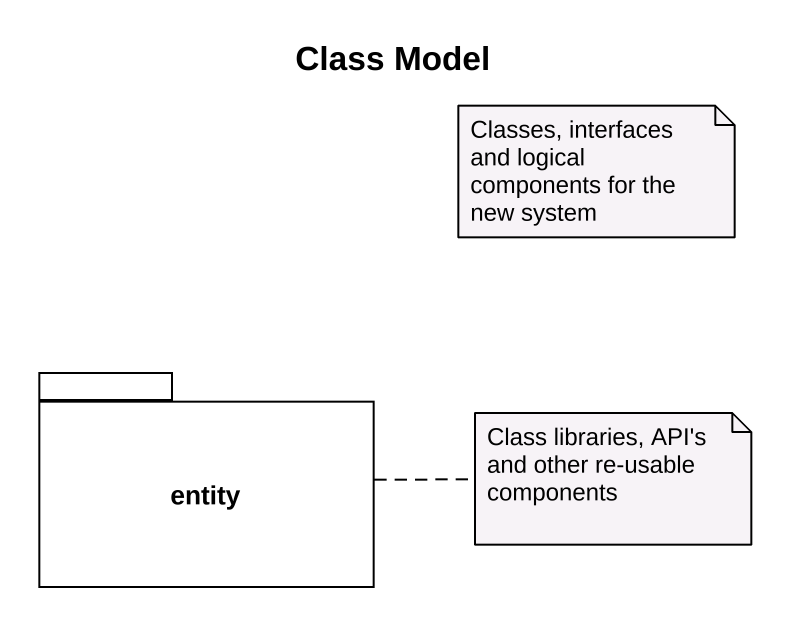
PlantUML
@startuml
title Class Model
package "entity" as entity_ {
}
note as N1
  Classes, interfaces and logical components for the new system
end note
note right of entity_ : Class libraries, API's and other re-usable components
@enduml
